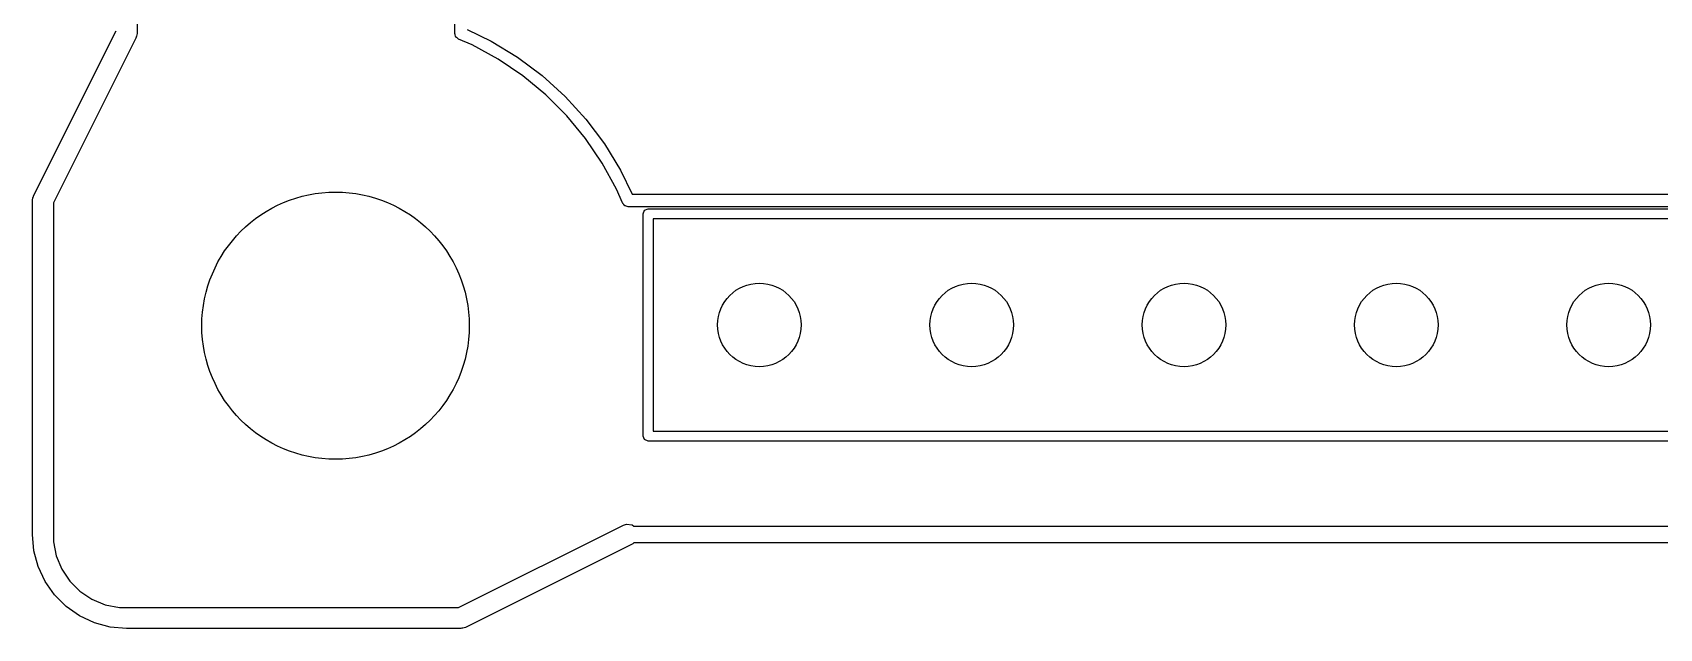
# Model space of a CAD drawing. Extents: x 0.4 to 11.3, y -7.9 to -0.4.
# Drawn here: x 5.113 to 5.879, y -4.532 to -4.252 of the extents above; entities that cross this region are included whole.
import ezdxf

# ---------------------------------------------------------------- set-up
doc = ezdxf.new("R2010")
doc.units = 0
doc.header["$MEASUREMENT"] = 0
doc.layers.add('BLACK', color=7, linetype='CONTINUOUS')

msp = doc.modelspace()

# ---------------------------------------------------------------- linework, layer by layer
at = {"layer": 'BLACK', "linetype": 'CONTINUOUS'}
for p, q in [((5.1624, -3.22835), (5.1624, -4.25197)), ((5.31203, -4.25197), (5.31203, -3.22835)), ((5.11371, -4.32851), (5.15256, -4.25081)), ((5.1624, -4.25197), (5.1622, -4.25335)), ((5.31222, -4.2525), (5.31203, -4.25197)), ((5.31244, -4.25348), (5.31222, -4.2525)), ((5.31793, -4.25012), (5.32922, -4.25561)), ((5.16188, -4.25417), (5.12303, -4.33187)), ((5.16196, -4.25373), (5.16188, -4.25417)), ((5.1622, -4.25335), (5.16196, -4.25373)), ((5.31264, -4.25365), (5.31244, -4.25348)), ((5.31272, -4.25387), (5.31264, -4.25365)), ((5.31321, -4.25415), (5.31272, -4.25387)), ((5.31382, -4.25468), (5.31321, -4.25415)), ((5.32025, -4.25744), (5.31382, -4.25468)), ((5.33252, -4.26415), (5.32025, -4.25744)), ((5.32922, -4.25561), (5.34163, -4.26318)), ((5.34411, -4.27199), (5.33252, -4.26415)), ((5.34163, -4.26318), (5.35326, -4.27189)), ((5.3549, -4.2809), (5.34411, -4.27199)), ((5.35326, -4.27189), (5.36402, -4.28167)), ((5.36479, -4.29079), (5.3549, -4.2809)), ((5.36402, -4.28167), (5.3738, -4.29242)), ((5.3737, -4.30158), (5.36479, -4.29079)), ((5.3738, -4.29242), (5.38251, -4.30406)), ((5.38154, -4.31316), (5.3737, -4.30158)), ((5.38251, -4.30406), (5.39008, -4.31647)), ((5.38825, -4.32544), (5.38154, -4.31316)), ((5.39008, -4.31647), (5.39556, -4.32776)), ((5.11319, -4.33071), (5.11339, -4.32932)), ((5.11339, -4.32932), (5.11363, -4.32895)), ((5.11363, -4.32895), (5.11371, -4.32851)), ((5.39101, -4.33187), (5.38825, -4.32544)), ((5.39556, -4.32776), (6.4155, -4.32776)), ((5.11319, -4.48819), (5.11319, -4.33071)), ((5.12303, -4.33187), (5.12303, -4.48819)), ((5.39113, -4.33202), (5.39101, -4.33187)), ((5.39116, -4.33219), (5.39113, -4.33202)), ((5.39161, -4.33256), (5.39116, -4.33219)), ((5.39221, -4.33324), (5.39161, -4.33256)), ((5.39251, -4.33331), (5.39221, -4.33324)), ((5.39271, -4.33348), (5.39251, -4.33331)), ((5.39372, -4.33366), (5.39271, -4.33348)), ((6.41734, -4.33366), (5.39372, -4.33366)), ((5.40079, -4.33704), (5.40148, -4.33537)), ((5.40148, -4.33537), (5.40315, -4.33468)), ((5.40315, -4.33468), (6.30551, -4.33468)), ((5.40079, -4.44176), (5.40079, -4.33704)), ((5.40551, -4.3394), (5.40551, -4.4394)), ((6.30315, -4.3394), (5.40551, -4.3394)), ((5.40148, -4.44343), (5.40079, -4.44176)), ((5.40315, -4.44413), (5.40148, -4.44343)), ((6.30551, -4.44413), (5.40315, -4.44413)), ((5.40551, -4.4394), (6.30315, -4.4394)), ((5.11386, -4.49588), (5.11319, -4.48819)), ((5.12303, -4.48819), (5.12303, -4.49158)), ((5.3138, -4.52264), (5.39154, -4.48379)), ((5.39154, -4.48379), (5.39287, -4.48335)), ((5.39287, -4.48335), (5.39563, -4.48364)), ((5.39563, -4.48364), (5.39638, -4.48425)), ((5.39638, -4.48425), (6.41734, -4.48425)), ((5.11586, -4.50334), (5.11386, -4.49588)), ((5.12303, -4.49158), (5.12436, -4.49824)), ((5.39594, -4.49259), (5.31716, -4.53196)), ((5.39644, -4.49213), (5.39594, -4.49259)), ((6.41641, -4.49213), (5.39644, -4.49213)), ((5.11912, -4.51033), (5.11586, -4.50334)), ((5.12436, -4.49824), (5.12695, -4.50451)), ((5.12695, -4.50451), (5.13072, -4.51015)), ((5.12355, -4.51666), (5.11912, -4.51033)), ((5.13072, -4.51015), (5.13552, -4.51495)), ((5.12901, -4.52212), (5.12355, -4.51666)), ((5.13552, -4.51495), (5.14116, -4.51872)), ((5.14116, -4.51872), (5.14743, -4.52131)), ((5.13533, -4.52655), (5.12901, -4.52212)), ((5.14233, -4.52981), (5.13533, -4.52655)), ((5.14743, -4.52131), (5.15409, -4.52264)), ((5.15409, -4.52264), (5.15748, -4.52264)), ((5.15748, -4.52264), (5.1575, -4.52264)), ((5.1575, -4.52264), (5.15752, -4.52264)), ((5.15752, -4.52264), (5.3138, -4.52264)), ((5.14979, -4.53181), (5.14233, -4.52981)), ((5.15748, -4.53248), (5.14979, -4.53181)), ((5.1575, -4.53248), (5.15748, -4.53248)), ((5.15752, -4.53248), (5.1575, -4.53248)), ((5.31496, -4.53248), (5.15752, -4.53248)), ((5.31539, -4.53235), (5.31496, -4.53248)), ((5.31583, -4.5324), (5.31539, -4.53235)), ((5.31716, -4.53196), (5.31583, -4.5324))]:
    msp.add_line(p, q, dxfattribs=at)
at = {"layer": 'BLACK'}
for centre, radius in [((5.25591, -4.38976), 0.06299), ((5.45551, -4.3894), 0.01969), ((5.55551, -4.3894), 0.01969), ((5.65551, -4.3894), 0.01969), ((5.75551, -4.3894), 0.01969), ((5.85551, -4.3894), 0.01969)]:
    msp.add_circle(centre, radius, dxfattribs=at)

doc.saveas('drawing.dxf')
